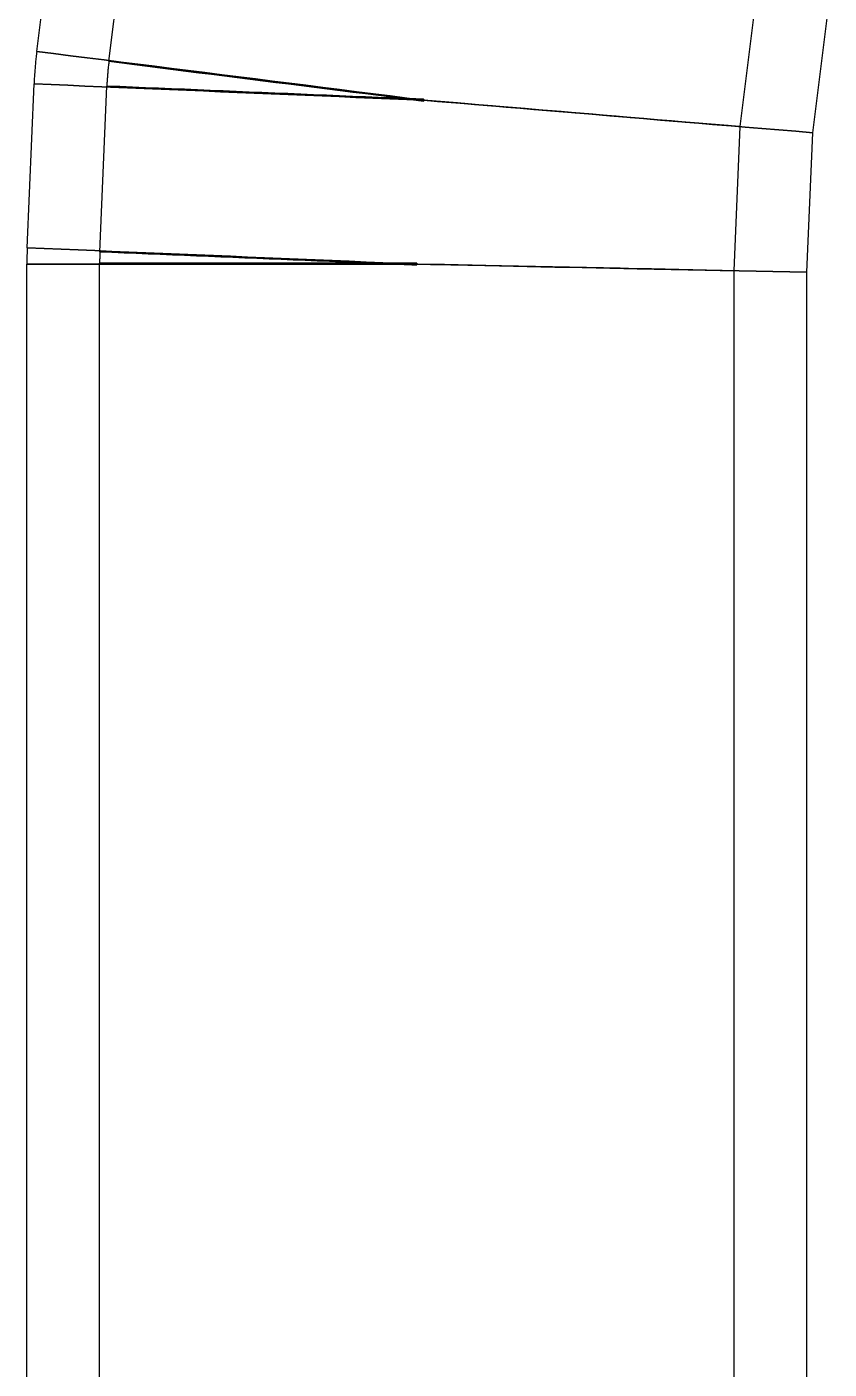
# Model space of a CAD drawing. Header units: millimetres. Extents: x 0 to 262, y -49 to 161.
# Drawn here: x 4.5 to 14.3, y 35.11 to 51.51 of the extents above; entities that cross this region are included whole.
import ezdxf

# ---------------------------------------------------------------- set-up
doc = ezdxf.new("R2010")
doc.units = ezdxf.units.MM
doc.layers.add('FRONT_HIDDEN', color=8, linetype='CONTINUOUS')
doc.layers.add('FRONT_VISIBLE', color=7, linetype='Continuous')

msp = doc.modelspace()

# ---------------------------------------------------------------- linework, layer by layer
at = {"layer": 'FRONT_HIDDEN'}
for points in [[(5.502, 51.085), (5.755, 53.094)], [(13.21, 50.287), (13.42, 51.955)], [(9.346, 50.61), (9.141, 50.636), (8.935, 50.662), (8.73, 50.688), (8.524, 50.714), (8.319, 50.74), (8.114, 50.766), (7.908, 50.792), (7.703, 50.818), (7.497, 50.843), (7.292, 50.869), (7.086, 50.895), (6.881, 50.921), (6.675, 50.947), (6.47, 50.973), (6.265, 50.999), (6.059, 51.025), (5.854, 51.05), (5.648, 51.076), (5.443, 51.102), (5.237, 51.128), (5.032, 51.154), (4.827, 51.18), (4.621, 51.206)], [(5.502, 51.085), (5.5, 51.072), (5.499, 51.059), (5.497, 51.045), (5.496, 51.032), (5.494, 51.019), (5.493, 51.006), (5.492, 50.993), (5.49, 50.98), (5.489, 50.967), (5.488, 50.953), (5.487, 50.94), (5.486, 50.927), (5.485, 50.914), (5.484, 50.901), (5.483, 50.888), (5.482, 50.874), (5.481, 50.861), (5.48, 50.848), (5.479, 50.835), (5.478, 50.822), (5.478, 50.809), (5.477, 50.795), (5.477, 50.782)], [(9.108, 50.63), (8.951, 50.65), (8.794, 50.67), (8.637, 50.69), (8.481, 50.709), (8.324, 50.729), (8.167, 50.749), (8.01, 50.769), (7.853, 50.788), (7.697, 50.808), (7.54, 50.828), (7.383, 50.848), (7.226, 50.867), (7.07, 50.887), (6.913, 50.907), (6.756, 50.927), (6.599, 50.946), (6.442, 50.966), (6.286, 50.986), (6.129, 51.006), (5.972, 51.025), (5.815, 51.045), (5.659, 51.065), (5.502, 51.085)], [(5.502, 51.085), (5.659, 51.065), (5.815, 51.045), (5.972, 51.025), (6.129, 51.006), (6.286, 50.986), (6.442, 50.966), (6.599, 50.946), (6.756, 50.927), (6.913, 50.907), (7.07, 50.887), (7.226, 50.867), (7.383, 50.848), (7.54, 50.828), (7.697, 50.808), (7.853, 50.788), (8.01, 50.769), (8.167, 50.749), (8.324, 50.729), (8.481, 50.709), (8.637, 50.69), (8.794, 50.67), (8.951, 50.65), (9.108, 50.63)], [(9.108, 50.63), (8.951, 50.65), (8.794, 50.67), (8.637, 50.69), (8.481, 50.709), (8.324, 50.729), (8.167, 50.749), (8.01, 50.769), (7.853, 50.788), (7.697, 50.808), (7.54, 50.828), (7.383, 50.848), (7.226, 50.867), (7.07, 50.887), (6.913, 50.907), (6.756, 50.927), (6.599, 50.946), (6.442, 50.966), (6.286, 50.986), (6.129, 51.006), (5.972, 51.025), (5.815, 51.045), (5.659, 51.065), (5.502, 51.085)], [(5.502, 51.085), (5.659, 51.065), (5.815, 51.045), (5.972, 51.025), (6.129, 51.006), (6.286, 50.986), (6.442, 50.966), (6.599, 50.946), (6.756, 50.927), (6.913, 50.907), (7.07, 50.887), (7.226, 50.867), (7.383, 50.848), (7.54, 50.828), (7.697, 50.808), (7.853, 50.788), (8.01, 50.769), (8.167, 50.749), (8.324, 50.729), (8.481, 50.709), (8.637, 50.69), (8.794, 50.67), (8.951, 50.65), (9.108, 50.63)], [(9.346, 50.61), (9.139, 50.619), (8.932, 50.628), (8.726, 50.636), (8.519, 50.645), (8.312, 50.654), (8.105, 50.662), (7.898, 50.671), (7.691, 50.68), (7.484, 50.688), (7.277, 50.697), (7.07, 50.706), (6.864, 50.714), (6.657, 50.723), (6.45, 50.732), (6.243, 50.74), (6.036, 50.749), (5.829, 50.757), (5.622, 50.766), (5.415, 50.775), (5.209, 50.783), (5.002, 50.792), (4.795, 50.801), (4.588, 50.809)], [(5.392, 48.759), (5.477, 50.782)], [(9.108, 50.63), (8.95, 50.637), (8.792, 50.644), (8.634, 50.65), (8.476, 50.657), (8.318, 50.663), (8.16, 50.67), (8.002, 50.677), (7.845, 50.683), (7.687, 50.69), (7.529, 50.696), (7.371, 50.703), (7.213, 50.71), (7.055, 50.716), (6.897, 50.723), (6.74, 50.729), (6.582, 50.736), (6.424, 50.743), (6.266, 50.749), (6.108, 50.756), (5.95, 50.762), (5.792, 50.769), (5.634, 50.776), (5.477, 50.782)], [(5.477, 50.782), (5.634, 50.776), (5.792, 50.769), (5.95, 50.762), (6.108, 50.756), (6.266, 50.749), (6.424, 50.743), (6.582, 50.736), (6.74, 50.729), (6.897, 50.723), (7.055, 50.716), (7.213, 50.71), (7.371, 50.703), (7.529, 50.696), (7.687, 50.69), (7.845, 50.683), (8.002, 50.677), (8.16, 50.67), (8.318, 50.663), (8.476, 50.657), (8.634, 50.65), (8.792, 50.644), (8.95, 50.637), (9.108, 50.63)], [(9.108, 50.63), (8.95, 50.637), (8.792, 50.644), (8.634, 50.65), (8.476, 50.657), (8.318, 50.663), (8.16, 50.67), (8.002, 50.677), (7.845, 50.683), (7.687, 50.69), (7.529, 50.696), (7.371, 50.703), (7.213, 50.71), (7.055, 50.716), (6.897, 50.723), (6.74, 50.729), (6.582, 50.736), (6.424, 50.743), (6.266, 50.749), (6.108, 50.756), (5.95, 50.762), (5.792, 50.769), (5.634, 50.776), (5.477, 50.782)], [(5.477, 50.782), (5.634, 50.776), (5.792, 50.769), (5.95, 50.762), (6.108, 50.756), (6.266, 50.749), (6.424, 50.743), (6.582, 50.736), (6.74, 50.729), (6.897, 50.723), (7.055, 50.716), (7.213, 50.71), (7.371, 50.703), (7.529, 50.696), (7.687, 50.69), (7.845, 50.683), (8.002, 50.677), (8.16, 50.67), (8.318, 50.663), (8.476, 50.657), (8.634, 50.65), (8.792, 50.644), (8.95, 50.637), (9.108, 50.63)], [(9.108, 50.63), (9.113, 50.63), (9.118, 50.629), (9.123, 50.628), (9.128, 50.628), (9.133, 50.627), (9.139, 50.627), (9.144, 50.626), (9.149, 50.625), (9.154, 50.625), (9.159, 50.624), (9.164, 50.623), (9.17, 50.623), (9.175, 50.622), (9.18, 50.621), (9.185, 50.621), (9.19, 50.62), (9.195, 50.619), (9.201, 50.619), (9.206, 50.618), (9.211, 50.617), (9.216, 50.617), (9.221, 50.616), (9.227, 50.615)], [(9.227, 50.615), (9.221, 50.616), (9.216, 50.617), (9.211, 50.617), (9.206, 50.618), (9.201, 50.619), (9.195, 50.619), (9.19, 50.62), (9.185, 50.621), (9.18, 50.621), (9.175, 50.622), (9.17, 50.623), (9.164, 50.623), (9.159, 50.624), (9.154, 50.625), (9.149, 50.625), (9.144, 50.626), (9.139, 50.627), (9.133, 50.627), (9.128, 50.628), (9.123, 50.628), (9.118, 50.629), (9.113, 50.63), (9.108, 50.63)], [(9.227, 50.625), (9.222, 50.626), (9.217, 50.626), (9.212, 50.626), (9.207, 50.626), (9.201, 50.627), (9.196, 50.627), (9.191, 50.627), (9.186, 50.627), (9.18, 50.627), (9.175, 50.628), (9.17, 50.628), (9.165, 50.628), (9.16, 50.628), (9.154, 50.628), (9.149, 50.629), (9.144, 50.629), (9.139, 50.629), (9.134, 50.629), (9.128, 50.63), (9.123, 50.63), (9.118, 50.63), (9.113, 50.63), (9.108, 50.63)], [(9.108, 50.63), (9.113, 50.63), (9.118, 50.63), (9.123, 50.63), (9.128, 50.63), (9.134, 50.629), (9.139, 50.629), (9.144, 50.629), (9.149, 50.629), (9.154, 50.628), (9.16, 50.628), (9.165, 50.628), (9.17, 50.628), (9.175, 50.628), (9.18, 50.627), (9.186, 50.627), (9.191, 50.627), (9.196, 50.627), (9.201, 50.627), (9.207, 50.626), (9.212, 50.626), (9.217, 50.626), (9.222, 50.626), (9.227, 50.625)], [(9.108, 50.63), (9.118, 50.629), (9.128, 50.628), (9.139, 50.627), (9.149, 50.625), (9.159, 50.624), (9.17, 50.623), (9.18, 50.621), (9.19, 50.62), (9.201, 50.619), (9.211, 50.617), (9.221, 50.616), (9.232, 50.615), (9.242, 50.614), (9.252, 50.612), (9.263, 50.611), (9.273, 50.61), (9.283, 50.608), (9.294, 50.607), (9.304, 50.606), (9.314, 50.604), (9.325, 50.603), (9.335, 50.602), (9.345, 50.6)], [(9.108, 50.63), (9.118, 50.63), (9.128, 50.629), (9.139, 50.628), (9.149, 50.627), (9.159, 50.626), (9.17, 50.625), (9.18, 50.624), (9.191, 50.623), (9.201, 50.623), (9.211, 50.622), (9.222, 50.621), (9.232, 50.62), (9.242, 50.619), (9.253, 50.618), (9.263, 50.617), (9.274, 50.617), (9.284, 50.616), (9.294, 50.615), (9.305, 50.614), (9.315, 50.613), (9.325, 50.612), (9.336, 50.611), (9.346, 50.61)], [(9.345, 50.6), (9.335, 50.602), (9.325, 50.603), (9.314, 50.604), (9.304, 50.606), (9.294, 50.607), (9.283, 50.608), (9.273, 50.61), (9.263, 50.611), (9.252, 50.612), (9.242, 50.614), (9.232, 50.615), (9.221, 50.616), (9.211, 50.617), (9.201, 50.619), (9.19, 50.62), (9.18, 50.621), (9.17, 50.623), (9.159, 50.624), (9.149, 50.625), (9.139, 50.627), (9.128, 50.628), (9.118, 50.629), (9.108, 50.63)], [(9.346, 50.61), (9.336, 50.611), (9.325, 50.612), (9.315, 50.613), (9.305, 50.614), (9.294, 50.615), (9.284, 50.616), (9.274, 50.617), (9.263, 50.617), (9.253, 50.618), (9.242, 50.619), (9.232, 50.62), (9.222, 50.621), (9.211, 50.622), (9.201, 50.623), (9.191, 50.623), (9.18, 50.624), (9.17, 50.625), (9.159, 50.626), (9.149, 50.627), (9.139, 50.628), (9.128, 50.629), (9.118, 50.63), (9.108, 50.63)], [(9.108, 50.63), (9.118, 50.63), (9.128, 50.63), (9.139, 50.629), (9.149, 50.629), (9.16, 50.628), (9.17, 50.628), (9.18, 50.627), (9.191, 50.627), (9.201, 50.627), (9.212, 50.626), (9.222, 50.626), (9.233, 50.625), (9.243, 50.625), (9.253, 50.624), (9.264, 50.624), (9.274, 50.623), (9.285, 50.623), (9.295, 50.623), (9.305, 50.622), (9.316, 50.622), (9.326, 50.621), (9.337, 50.621), (9.347, 50.62)], [(9.347, 50.62), (9.337, 50.621), (9.326, 50.621), (9.316, 50.622), (9.305, 50.622), (9.295, 50.623), (9.285, 50.623), (9.274, 50.623), (9.264, 50.624), (9.253, 50.624), (9.243, 50.625), (9.233, 50.625), (9.222, 50.626), (9.212, 50.626), (9.201, 50.627), (9.191, 50.627), (9.18, 50.627), (9.17, 50.628), (9.16, 50.628), (9.149, 50.629), (9.139, 50.629), (9.128, 50.63), (9.118, 50.63), (9.108, 50.63)], [(9.347, 50.62), (9.342, 50.621), (9.337, 50.621), (9.331, 50.621), (9.326, 50.621), (9.321, 50.622), (9.316, 50.622), (9.311, 50.622), (9.305, 50.622), (9.3, 50.622), (9.295, 50.623), (9.29, 50.623), (9.285, 50.623), (9.279, 50.623), (9.274, 50.623), (9.269, 50.624), (9.264, 50.624), (9.259, 50.624), (9.253, 50.624), (9.248, 50.625), (9.243, 50.625), (9.238, 50.625), (9.233, 50.625), (9.227, 50.625)], [(9.227, 50.625), (9.233, 50.625), (9.238, 50.625), (9.243, 50.625), (9.248, 50.625), (9.253, 50.624), (9.259, 50.624), (9.264, 50.624), (9.269, 50.624), (9.274, 50.623), (9.279, 50.623), (9.285, 50.623), (9.29, 50.623), (9.295, 50.623), (9.3, 50.622), (9.305, 50.622), (9.311, 50.622), (9.316, 50.622), (9.321, 50.622), (9.326, 50.621), (9.331, 50.621), (9.337, 50.621), (9.342, 50.621), (9.347, 50.62)], [(9.227, 50.615), (9.232, 50.615), (9.237, 50.614), (9.242, 50.614), (9.247, 50.613), (9.252, 50.612), (9.258, 50.612), (9.263, 50.611), (9.268, 50.61), (9.273, 50.61), (9.278, 50.609), (9.283, 50.608), (9.289, 50.608), (9.294, 50.607), (9.299, 50.606), (9.304, 50.606), (9.309, 50.605), (9.314, 50.604), (9.32, 50.604), (9.325, 50.603), (9.33, 50.602), (9.335, 50.602), (9.34, 50.601), (9.345, 50.6)], [(9.345, 50.6), (9.34, 50.601), (9.335, 50.602), (9.33, 50.602), (9.325, 50.603), (9.32, 50.604), (9.314, 50.604), (9.309, 50.605), (9.304, 50.606), (9.299, 50.606), (9.294, 50.607), (9.289, 50.608), (9.283, 50.608), (9.278, 50.609), (9.273, 50.61), (9.268, 50.61), (9.263, 50.611), (9.258, 50.612), (9.252, 50.612), (9.247, 50.613), (9.242, 50.614), (9.237, 50.614), (9.232, 50.615), (9.227, 50.615)], [(9.345, 50.6), (9.345, 50.601), (9.345, 50.601), (9.345, 50.602), (9.346, 50.602), (9.346, 50.603), (9.346, 50.603), (9.346, 50.604), (9.346, 50.604), (9.346, 50.604), (9.346, 50.605), (9.346, 50.605), (9.346, 50.606), (9.346, 50.606), (9.346, 50.607), (9.346, 50.607), (9.346, 50.607), (9.346, 50.608), (9.346, 50.608), (9.346, 50.609), (9.346, 50.609), (9.346, 50.61), (9.346, 50.61), (9.346, 50.61)], [(9.346, 50.61), (9.346, 50.61), (9.346, 50.61), (9.346, 50.609), (9.346, 50.609), (9.346, 50.608), (9.346, 50.608), (9.346, 50.607), (9.346, 50.607), (9.346, 50.607), (9.346, 50.606), (9.346, 50.606), (9.346, 50.605), (9.346, 50.605), (9.346, 50.604), (9.346, 50.604), (9.346, 50.604), (9.346, 50.603), (9.346, 50.603), (9.346, 50.602), (9.345, 50.602), (9.345, 50.601), (9.345, 50.601), (9.345, 50.6)], [(9.346, 50.61), (9.346, 50.611), (9.346, 50.611), (9.346, 50.612), (9.346, 50.612), (9.346, 50.613), (9.346, 50.613), (9.346, 50.613), (9.347, 50.614), (9.347, 50.614), (9.347, 50.615), (9.347, 50.615), (9.347, 50.616), (9.347, 50.616), (9.347, 50.617), (9.347, 50.617), (9.347, 50.617), (9.347, 50.618), (9.347, 50.618), (9.347, 50.619), (9.347, 50.619), (9.347, 50.62), (9.347, 50.62), (9.347, 50.62)], [(9.347, 50.62), (9.347, 50.62), (9.347, 50.62), (9.347, 50.619), (9.347, 50.619), (9.347, 50.618), (9.347, 50.618), (9.347, 50.617), (9.347, 50.617), (9.347, 50.617), (9.347, 50.616), (9.347, 50.616), (9.347, 50.615), (9.347, 50.615), (9.347, 50.614), (9.347, 50.614), (9.346, 50.613), (9.346, 50.613), (9.346, 50.613), (9.346, 50.612), (9.346, 50.612), (9.346, 50.611), (9.346, 50.611), (9.346, 50.61)], [(14.096, 50.213), (13.89, 50.23), (13.683, 50.247), (13.477, 50.265), (13.27, 50.282), (13.064, 50.299), (12.857, 50.316), (12.651, 50.334), (12.444, 50.351), (12.238, 50.368), (12.031, 50.386), (11.825, 50.403), (11.618, 50.42), (11.411, 50.438), (11.205, 50.455), (10.998, 50.472), (10.792, 50.489), (10.585, 50.507), (10.379, 50.524), (10.172, 50.541), (9.966, 50.559), (9.759, 50.576), (9.553, 50.593), (9.346, 50.61)], [(9.346, 50.61), (9.514, 50.596), (9.682, 50.582), (9.85, 50.568), (10.018, 50.554), (10.186, 50.54), (10.354, 50.526), (10.522, 50.512), (10.69, 50.498), (10.858, 50.484), (11.026, 50.47), (11.194, 50.456), (11.362, 50.442), (11.53, 50.428), (11.698, 50.414), (11.866, 50.399), (12.034, 50.385), (12.202, 50.371), (12.37, 50.357), (12.538, 50.343), (12.706, 50.329), (12.874, 50.315), (13.042, 50.301), (13.21, 50.287)], [(13.21, 50.287), (13.042, 50.301), (12.874, 50.315), (12.706, 50.329), (12.538, 50.343), (12.37, 50.357), (12.202, 50.371), (12.034, 50.385), (11.866, 50.399), (11.698, 50.414), (11.53, 50.428), (11.362, 50.442), (11.194, 50.456), (11.026, 50.47), (10.858, 50.484), (10.69, 50.498), (10.522, 50.512), (10.354, 50.526), (10.186, 50.54), (10.018, 50.554), (9.85, 50.568), (9.682, 50.582), (9.514, 50.596), (9.346, 50.61)], [(13.136, 48.527), (13.21, 50.287)], [(9.262, 48.608), (9.056, 48.616), (8.849, 48.625), (8.642, 48.633), (8.435, 48.642), (8.228, 48.651), (8.021, 48.659), (7.814, 48.668), (7.607, 48.677), (7.401, 48.685), (7.194, 48.694), (6.987, 48.703), (6.78, 48.711), (6.573, 48.72), (6.366, 48.729), (6.159, 48.737), (5.952, 48.746), (5.745, 48.755), (5.539, 48.763), (5.332, 48.772), (5.125, 48.781), (4.918, 48.789), (4.711, 48.798), (4.504, 48.806)], [(5.392, 48.759), (5.392, 48.753), (5.392, 48.747), (5.391, 48.741), (5.391, 48.735), (5.391, 48.729), (5.391, 48.722), (5.391, 48.716), (5.39, 48.71), (5.39, 48.704), (5.39, 48.698), (5.39, 48.692), (5.39, 48.685), (5.39, 48.679), (5.39, 48.673), (5.389, 48.667), (5.389, 48.661), (5.389, 48.655), (5.389, 48.648), (5.389, 48.642), (5.389, 48.636), (5.389, 48.63), (5.389, 48.624), (5.389, 48.618)], [(8.784, 48.618), (8.636, 48.624), (8.489, 48.63), (8.341, 48.636), (8.194, 48.642), (8.046, 48.648), (7.899, 48.655), (7.752, 48.661), (7.604, 48.667), (7.457, 48.673), (7.309, 48.679), (7.162, 48.685), (7.014, 48.692), (6.867, 48.698), (6.719, 48.704), (6.572, 48.71), (6.424, 48.716), (6.277, 48.722), (6.129, 48.729), (5.982, 48.735), (5.834, 48.741), (5.687, 48.747), (5.539, 48.753), (5.392, 48.759)], [(5.392, 48.759), (5.539, 48.753), (5.687, 48.747), (5.834, 48.741), (5.982, 48.735), (6.129, 48.729), (6.277, 48.722), (6.424, 48.716), (6.572, 48.71), (6.719, 48.704), (6.867, 48.698), (7.014, 48.692), (7.162, 48.685), (7.309, 48.679), (7.457, 48.673), (7.604, 48.667), (7.752, 48.661), (7.899, 48.655), (8.046, 48.648), (8.194, 48.642), (8.341, 48.636), (8.489, 48.63), (8.636, 48.624), (8.784, 48.618)], [(8.784, 48.618), (8.636, 48.624), (8.489, 48.63), (8.341, 48.636), (8.194, 48.642), (8.046, 48.648), (7.899, 48.655), (7.752, 48.661), (7.604, 48.667), (7.457, 48.673), (7.309, 48.679), (7.162, 48.685), (7.014, 48.692), (6.867, 48.698), (6.719, 48.704), (6.572, 48.71), (6.424, 48.716), (6.277, 48.722), (6.129, 48.729), (5.982, 48.735), (5.834, 48.741), (5.687, 48.747), (5.539, 48.753), (5.392, 48.759)], [(5.392, 48.759), (5.539, 48.753), (5.687, 48.747), (5.834, 48.741), (5.982, 48.735), (6.129, 48.729), (6.277, 48.722), (6.424, 48.716), (6.572, 48.71), (6.719, 48.704), (6.867, 48.698), (7.014, 48.692), (7.162, 48.685), (7.309, 48.679), (7.457, 48.673), (7.604, 48.667), (7.752, 48.661), (7.899, 48.655), (8.046, 48.648), (8.194, 48.642), (8.341, 48.636), (8.489, 48.63), (8.636, 48.624), (8.784, 48.618)], [(9.262, 48.608), (9.055, 48.608), (8.848, 48.608), (8.641, 48.608), (8.434, 48.608), (8.227, 48.608), (8.02, 48.608), (7.813, 48.608), (7.606, 48.608), (7.399, 48.608), (7.192, 48.608), (6.985, 48.608), (6.778, 48.608), (6.571, 48.608), (6.364, 48.608), (6.157, 48.608), (5.949, 48.608), (5.742, 48.608), (5.535, 48.608), (5.328, 48.608), (5.121, 48.608), (4.914, 48.608), (4.707, 48.608), (4.5, 48.608)], [(8.784, 48.618), (8.636, 48.618), (8.489, 48.618), (8.341, 48.618), (8.193, 48.618), (8.046, 48.618), (7.898, 48.618), (7.751, 48.618), (7.603, 48.618), (7.455, 48.618), (7.308, 48.618), (7.16, 48.618), (7.013, 48.618), (6.865, 48.618), (6.717, 48.618), (6.57, 48.618), (6.422, 48.618), (6.275, 48.618), (6.127, 48.618), (5.979, 48.618), (5.832, 48.618), (5.684, 48.618), (5.537, 48.618), (5.389, 48.618)], [(5.389, 48.618), (5.537, 48.618), (5.684, 48.618), (5.832, 48.618), (5.979, 48.618), (6.127, 48.618), (6.275, 48.618), (6.422, 48.618), (6.57, 48.618), (6.717, 48.618), (6.865, 48.618), (7.013, 48.618), (7.16, 48.618), (7.308, 48.618), (7.455, 48.618), (7.603, 48.618), (7.751, 48.618), (7.898, 48.618), (8.046, 48.618), (8.193, 48.618), (8.341, 48.618), (8.489, 48.618), (8.636, 48.618), (8.784, 48.618)], [(8.784, 48.618), (8.636, 48.618), (8.489, 48.618), (8.341, 48.618), (8.193, 48.618), (8.046, 48.618), (7.898, 48.618), (7.751, 48.618), (7.603, 48.618), (7.455, 48.618), (7.308, 48.618), (7.16, 48.618), (7.013, 48.618), (6.865, 48.618), (6.717, 48.618), (6.57, 48.618), (6.422, 48.618), (6.275, 48.618), (6.127, 48.618), (5.979, 48.618), (5.832, 48.618), (5.684, 48.618), (5.537, 48.618), (5.389, 48.618)], [(5.389, 48.618), (5.537, 48.618), (5.684, 48.618), (5.832, 48.618), (5.979, 48.618), (6.127, 48.618), (6.275, 48.618), (6.422, 48.618), (6.57, 48.618), (6.717, 48.618), (6.865, 48.618), (7.013, 48.618), (7.16, 48.618), (7.308, 48.618), (7.455, 48.618), (7.603, 48.618), (7.751, 48.618), (7.898, 48.618), (8.046, 48.618), (8.193, 48.618), (8.341, 48.618), (8.489, 48.618), (8.636, 48.618), (8.784, 48.618)], [(5.389, 29.862), (5.389, 48.618)], [(8.784, 48.618), (8.794, 48.617), (8.805, 48.617), (8.815, 48.616), (8.825, 48.616), (8.836, 48.615), (8.846, 48.615), (8.857, 48.615), (8.867, 48.614), (8.877, 48.614), (8.888, 48.613), (8.898, 48.613), (8.909, 48.612), (8.919, 48.612), (8.929, 48.611), (8.94, 48.611), (8.95, 48.611), (8.961, 48.61), (8.971, 48.61), (8.981, 48.609), (8.992, 48.609), (9.002, 48.608), (9.013, 48.608), (9.023, 48.608)], [(9.023, 48.608), (9.013, 48.608), (9.002, 48.608), (8.992, 48.609), (8.981, 48.609), (8.971, 48.61), (8.961, 48.61), (8.95, 48.611), (8.94, 48.611), (8.929, 48.611), (8.919, 48.612), (8.909, 48.612), (8.898, 48.613), (8.888, 48.613), (8.877, 48.614), (8.867, 48.614), (8.857, 48.615), (8.846, 48.615), (8.836, 48.615), (8.825, 48.616), (8.815, 48.616), (8.805, 48.617), (8.794, 48.617), (8.784, 48.618)], [(9.023, 48.618), (9.013, 48.618), (9.002, 48.618), (8.992, 48.618), (8.982, 48.618), (8.971, 48.618), (8.961, 48.618), (8.95, 48.618), (8.94, 48.618), (8.93, 48.618), (8.919, 48.618), (8.909, 48.618), (8.898, 48.618), (8.888, 48.618), (8.878, 48.618), (8.867, 48.618), (8.857, 48.618), (8.846, 48.618), (8.836, 48.618), (8.825, 48.618), (8.815, 48.618), (8.805, 48.618), (8.794, 48.618), (8.784, 48.618)], [(8.784, 48.618), (8.794, 48.618), (8.805, 48.618), (8.815, 48.618), (8.825, 48.618), (8.836, 48.618), (8.846, 48.618), (8.857, 48.618), (8.867, 48.618), (8.878, 48.618), (8.888, 48.618), (8.898, 48.618), (8.909, 48.618), (8.919, 48.618), (8.93, 48.618), (8.94, 48.618), (8.95, 48.618), (8.961, 48.618), (8.971, 48.618), (8.982, 48.618), (8.992, 48.618), (9.002, 48.618), (9.013, 48.618), (9.023, 48.618)], [(8.784, 48.618), (8.805, 48.617), (8.825, 48.616), (8.846, 48.615), (8.867, 48.614), (8.888, 48.613), (8.909, 48.612), (8.929, 48.611), (8.95, 48.611), (8.971, 48.61), (8.992, 48.609), (9.013, 48.608), (9.033, 48.607), (9.054, 48.606), (9.075, 48.605), (9.096, 48.605), (9.117, 48.604), (9.137, 48.603), (9.158, 48.602), (9.179, 48.601), (9.2, 48.6), (9.221, 48.599), (9.241, 48.598), (9.262, 48.598)], [(8.784, 48.618), (8.805, 48.617), (8.825, 48.617), (8.846, 48.616), (8.867, 48.616), (8.888, 48.615), (8.909, 48.615), (8.93, 48.615), (8.95, 48.614), (8.971, 48.614), (8.992, 48.613), (9.013, 48.613), (9.034, 48.612), (9.054, 48.612), (9.075, 48.611), (9.096, 48.611), (9.117, 48.611), (9.138, 48.61), (9.158, 48.61), (9.179, 48.609), (9.2, 48.609), (9.221, 48.608), (9.242, 48.608), (9.262, 48.608)], [(9.262, 48.598), (9.241, 48.598), (9.221, 48.599), (9.2, 48.6), (9.179, 48.601), (9.158, 48.602), (9.137, 48.603), (9.117, 48.604), (9.096, 48.605), (9.075, 48.605), (9.054, 48.606), (9.033, 48.607), (9.013, 48.608), (8.992, 48.609), (8.971, 48.61), (8.95, 48.611), (8.929, 48.611), (8.909, 48.612), (8.888, 48.613), (8.867, 48.614), (8.846, 48.615), (8.825, 48.616), (8.805, 48.617), (8.784, 48.618)], [(9.262, 48.608), (9.242, 48.608), (9.221, 48.608), (9.2, 48.609), (9.179, 48.609), (9.158, 48.61), (9.138, 48.61), (9.117, 48.611), (9.096, 48.611), (9.075, 48.611), (9.054, 48.612), (9.034, 48.612), (9.013, 48.613), (8.992, 48.613), (8.971, 48.614), (8.95, 48.614), (8.93, 48.615), (8.909, 48.615), (8.888, 48.615), (8.867, 48.616), (8.846, 48.616), (8.825, 48.617), (8.805, 48.617), (8.784, 48.618)], [(8.784, 48.618), (8.805, 48.618), (8.825, 48.618), (8.846, 48.618), (8.867, 48.618), (8.888, 48.618), (8.909, 48.618), (8.93, 48.618), (8.95, 48.618), (8.971, 48.618), (8.992, 48.618), (9.013, 48.618), (9.034, 48.618), (9.054, 48.618), (9.075, 48.618), (9.096, 48.618), (9.117, 48.618), (9.138, 48.618), (9.159, 48.618), (9.179, 48.618), (9.2, 48.618), (9.221, 48.618), (9.242, 48.618), (9.263, 48.618)], [(9.263, 48.618), (9.242, 48.618), (9.221, 48.618), (9.2, 48.618), (9.179, 48.618), (9.159, 48.618), (9.138, 48.618), (9.117, 48.618), (9.096, 48.618), (9.075, 48.618), (9.054, 48.618), (9.034, 48.618), (9.013, 48.618), (8.992, 48.618), (8.971, 48.618), (8.95, 48.618), (8.93, 48.618), (8.909, 48.618), (8.888, 48.618), (8.867, 48.618), (8.846, 48.618), (8.825, 48.618), (8.805, 48.618), (8.784, 48.618)], [(9.263, 48.618), (9.252, 48.618), (9.242, 48.618), (9.231, 48.618), (9.221, 48.618), (9.211, 48.618), (9.2, 48.618), (9.19, 48.618), (9.179, 48.618), (9.169, 48.618), (9.159, 48.618), (9.148, 48.618), (9.138, 48.618), (9.127, 48.618), (9.117, 48.618), (9.107, 48.618), (9.096, 48.618), (9.086, 48.618), (9.075, 48.618), (9.065, 48.618), (9.054, 48.618), (9.044, 48.618), (9.034, 48.618), (9.023, 48.618)], [(9.023, 48.618), (9.034, 48.618), (9.044, 48.618), (9.054, 48.618), (9.065, 48.618), (9.075, 48.618), (9.086, 48.618), (9.096, 48.618), (9.107, 48.618), (9.117, 48.618), (9.127, 48.618), (9.138, 48.618), (9.148, 48.618), (9.159, 48.618), (9.169, 48.618), (9.179, 48.618), (9.19, 48.618), (9.2, 48.618), (9.211, 48.618), (9.221, 48.618), (9.231, 48.618), (9.242, 48.618), (9.252, 48.618), (9.263, 48.618)], [(9.023, 48.608), (9.033, 48.607), (9.044, 48.607), (9.054, 48.606), (9.065, 48.606), (9.075, 48.605), (9.085, 48.605), (9.096, 48.605), (9.106, 48.604), (9.117, 48.604), (9.127, 48.603), (9.137, 48.603), (9.148, 48.602), (9.158, 48.602), (9.169, 48.601), (9.179, 48.601), (9.189, 48.601), (9.2, 48.6), (9.21, 48.6), (9.221, 48.599), (9.231, 48.599), (9.241, 48.598), (9.252, 48.598), (9.262, 48.598)], [(9.262, 48.598), (9.252, 48.598), (9.241, 48.598), (9.231, 48.599), (9.221, 48.599), (9.21, 48.6), (9.2, 48.6), (9.189, 48.601), (9.179, 48.601), (9.169, 48.601), (9.158, 48.602), (9.148, 48.602), (9.137, 48.603), (9.127, 48.603), (9.117, 48.604), (9.106, 48.604), (9.096, 48.605), (9.085, 48.605), (9.075, 48.605), (9.065, 48.606), (9.054, 48.606), (9.044, 48.607), (9.033, 48.607), (9.023, 48.608)], [(9.262, 48.598), (9.262, 48.598), (9.262, 48.598), (9.262, 48.599), (9.262, 48.599), (9.262, 48.6), (9.262, 48.6), (9.262, 48.601), (9.262, 48.601), (9.262, 48.601), (9.262, 48.602), (9.262, 48.602), (9.262, 48.603), (9.262, 48.603), (9.262, 48.604), (9.262, 48.604), (9.262, 48.605), (9.262, 48.605), (9.262, 48.605), (9.262, 48.606), (9.262, 48.606), (9.262, 48.607), (9.262, 48.607), (9.262, 48.608)], [(9.262, 48.608), (9.262, 48.607), (9.262, 48.607), (9.262, 48.606), (9.262, 48.606), (9.262, 48.605), (9.262, 48.605), (9.262, 48.605), (9.262, 48.604), (9.262, 48.604), (9.262, 48.603), (9.262, 48.603), (9.262, 48.602), (9.262, 48.602), (9.262, 48.601), (9.262, 48.601), (9.262, 48.601), (9.262, 48.6), (9.262, 48.6), (9.262, 48.599), (9.262, 48.599), (9.262, 48.598), (9.262, 48.598), (9.262, 48.598)], [(9.262, 48.608), (9.263, 48.608), (9.263, 48.608), (9.263, 48.609), (9.263, 48.609), (9.263, 48.61), (9.263, 48.61), (9.263, 48.611), (9.263, 48.611), (9.263, 48.611), (9.263, 48.612), (9.263, 48.612), (9.263, 48.613), (9.263, 48.613), (9.263, 48.614), (9.263, 48.614), (9.263, 48.615), (9.263, 48.615), (9.263, 48.615), (9.263, 48.616), (9.263, 48.616), (9.263, 48.617), (9.263, 48.617), (9.263, 48.618)], [(9.263, 48.618), (9.263, 48.617), (9.263, 48.617), (9.263, 48.616), (9.263, 48.616), (9.263, 48.615), (9.263, 48.615), (9.263, 48.615), (9.263, 48.614), (9.263, 48.614), (9.263, 48.613), (9.263, 48.613), (9.263, 48.612), (9.263, 48.612), (9.263, 48.611), (9.263, 48.611), (9.263, 48.611), (9.263, 48.61), (9.263, 48.61), (9.263, 48.609), (9.263, 48.609), (9.263, 48.608), (9.263, 48.608), (9.262, 48.608)], [(14.025, 48.508), (13.818, 48.512), (13.611, 48.517), (13.404, 48.521), (13.197, 48.525), (12.99, 48.53), (12.783, 48.534), (12.576, 48.538), (12.368, 48.543), (12.161, 48.547), (11.954, 48.551), (11.747, 48.556), (11.54, 48.56), (11.333, 48.564), (11.126, 48.569), (10.919, 48.573), (10.712, 48.577), (10.505, 48.582), (10.298, 48.586), (10.091, 48.59), (9.884, 48.595), (9.677, 48.599), (9.47, 48.603), (9.262, 48.608)], [(9.262, 48.608), (9.431, 48.604), (9.599, 48.601), (9.768, 48.597), (9.936, 48.593), (10.105, 48.59), (10.273, 48.586), (10.441, 48.583), (10.61, 48.579), (10.778, 48.576), (10.947, 48.572), (11.115, 48.569), (11.283, 48.565), (11.452, 48.562), (11.62, 48.558), (11.789, 48.555), (11.957, 48.551), (12.126, 48.548), (12.294, 48.544), (12.462, 48.541), (12.631, 48.537), (12.799, 48.534), (12.968, 48.53), (13.136, 48.527)], [(13.136, 48.527), (12.968, 48.53), (12.799, 48.534), (12.631, 48.537), (12.462, 48.541), (12.294, 48.544), (12.126, 48.548), (11.957, 48.551), (11.789, 48.555), (11.62, 48.558), (11.452, 48.562), (11.283, 48.565), (11.115, 48.569), (10.947, 48.572), (10.778, 48.576), (10.61, 48.579), (10.441, 48.583), (10.273, 48.586), (10.105, 48.59), (9.936, 48.593), (9.768, 48.597), (9.599, 48.601), (9.431, 48.604), (9.262, 48.608)], [(13.136, 29.782), (13.136, 48.527)]]:
    msp.add_lwpolyline(points, dxfattribs=at)
at = {"layer": 'FRONT_VISIBLE'}
for points in [[(4.621, 51.206), (4.872, 53.195)], [(14.096, 50.213), (14.297, 51.807)], [(4.621, 51.206), (4.619, 51.189), (4.617, 51.171), (4.615, 51.154), (4.613, 51.137), (4.611, 51.12), (4.609, 51.103), (4.607, 51.085), (4.606, 51.068), (4.604, 51.051), (4.603, 51.034), (4.601, 51.017), (4.6, 50.999), (4.598, 50.982), (4.597, 50.965), (4.596, 50.948), (4.594, 50.93), (4.593, 50.913), (4.592, 50.896), (4.591, 50.878), (4.59, 50.861), (4.589, 50.844), (4.589, 50.827), (4.588, 50.809)], [(4.621, 51.206), (4.827, 51.18), (5.032, 51.154), (5.237, 51.128), (5.443, 51.102), (5.648, 51.076), (5.854, 51.05), (6.059, 51.025), (6.265, 50.999), (6.47, 50.973), (6.675, 50.947), (6.881, 50.921), (7.086, 50.895), (7.292, 50.869), (7.497, 50.843), (7.703, 50.818), (7.908, 50.792), (8.114, 50.766), (8.319, 50.74), (8.524, 50.714), (8.73, 50.688), (8.935, 50.662), (9.141, 50.636), (9.346, 50.61)], [(4.504, 48.806), (4.588, 50.809)], [(4.588, 50.809), (4.795, 50.801), (5.002, 50.792), (5.209, 50.783), (5.415, 50.775), (5.622, 50.766), (5.829, 50.757), (6.036, 50.749), (6.243, 50.74), (6.45, 50.732), (6.657, 50.723), (6.864, 50.714), (7.07, 50.706), (7.277, 50.697), (7.484, 50.688), (7.691, 50.68), (7.898, 50.671), (8.105, 50.662), (8.312, 50.654), (8.519, 50.645), (8.726, 50.636), (8.932, 50.628), (9.139, 50.619), (9.346, 50.61)], [(9.346, 50.61), (9.553, 50.593), (9.759, 50.576), (9.966, 50.559), (10.172, 50.541), (10.379, 50.524), (10.585, 50.507), (10.792, 50.489), (10.998, 50.472), (11.205, 50.455), (11.411, 50.438), (11.618, 50.42), (11.825, 50.403), (12.031, 50.386), (12.238, 50.368), (12.444, 50.351), (12.651, 50.334), (12.857, 50.316), (13.064, 50.299), (13.27, 50.282), (13.477, 50.265), (13.683, 50.247), (13.89, 50.23), (14.096, 50.213)], [(14.025, 48.508), (14.096, 50.213)], [(4.504, 48.806), (4.504, 48.798), (4.503, 48.789), (4.503, 48.781), (4.503, 48.772), (4.503, 48.763), (4.502, 48.755), (4.502, 48.746), (4.502, 48.737), (4.502, 48.729), (4.501, 48.72), (4.501, 48.711), (4.501, 48.703), (4.501, 48.694), (4.501, 48.685), (4.501, 48.677), (4.5, 48.668), (4.5, 48.659), (4.5, 48.651), (4.5, 48.642), (4.5, 48.633), (4.5, 48.625), (4.5, 48.616), (4.5, 48.608)], [(4.504, 48.806), (4.711, 48.798), (4.918, 48.789), (5.125, 48.781), (5.332, 48.772), (5.539, 48.763), (5.745, 48.755), (5.952, 48.746), (6.159, 48.737), (6.366, 48.729), (6.573, 48.72), (6.78, 48.711), (6.987, 48.703), (7.194, 48.694), (7.401, 48.685), (7.607, 48.677), (7.814, 48.668), (8.021, 48.659), (8.228, 48.651), (8.435, 48.642), (8.642, 48.633), (8.849, 48.625), (9.056, 48.616), (9.262, 48.608)], [(4.5, 48.608), (4.707, 48.608), (4.914, 48.608), (5.121, 48.608), (5.328, 48.608), (5.535, 48.608), (5.742, 48.608), (5.949, 48.608), (6.157, 48.608), (6.364, 48.608), (6.571, 48.608), (6.778, 48.608), (6.985, 48.608), (7.192, 48.608), (7.399, 48.608), (7.606, 48.608), (7.813, 48.608), (8.02, 48.608), (8.227, 48.608), (8.434, 48.608), (8.641, 48.608), (8.848, 48.608), (9.055, 48.608), (9.262, 48.608)], [(4.5, 29.878), (4.5, 48.608)], [(9.262, 48.608), (9.47, 48.603), (9.677, 48.599), (9.884, 48.595), (10.091, 48.59), (10.298, 48.586), (10.505, 48.582), (10.712, 48.577), (10.919, 48.573), (11.126, 48.569), (11.333, 48.564), (11.54, 48.56), (11.747, 48.556), (11.954, 48.551), (12.161, 48.547), (12.368, 48.543), (12.576, 48.538), (12.783, 48.534), (12.99, 48.53), (13.197, 48.525), (13.404, 48.521), (13.611, 48.517), (13.818, 48.512), (14.025, 48.508)], [(14.025, 29.792), (14.025, 48.508)]]:
    msp.add_lwpolyline(points, dxfattribs=at)

doc.saveas('drawing.dxf')
